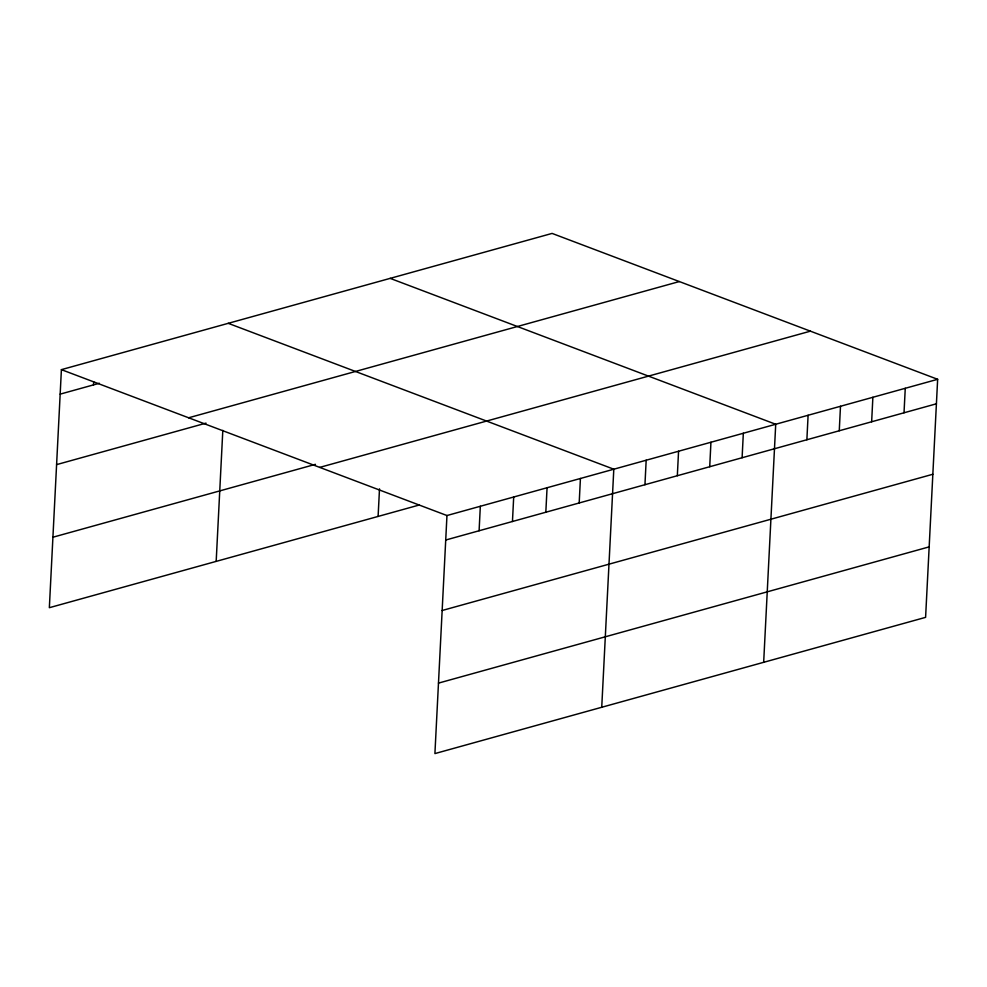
<?xml version="1.0" encoding="UTF-8"?>
<svg xmlns="http://www.w3.org/2000/svg" width="987" height="987" viewBox="0 0 987 987"><rect width="100%" height="100%" fill="white"/><g stroke="black" fill="none" stroke-linecap="round" stroke-linejoin="round"><path stroke-width="1.48" d="M937.65 379.304L446.963 515.535L434.909 753.587L925.596 617.356L937.65 379.304L552.091 233.413L61.404 369.644L49.35 607.696L419.327 504.986M93.531 384.881L93.691 381.809M216.178 561.381L222.815 430.394M378.107 516.423L379.502 488.849M479.09 530.759L480.336 506.269M512.45 521.494L513.696 497.004M545.823 512.228L547.069 487.738M579.184 502.963L580.43 478.473M601.737 707.272L613.803 469.207L228.244 323.329M644.943 484.716L646.177 460.226M677.329 475.722L678.562 451.232M709.715 466.728L710.948 442.238M742.101 457.734L743.334 433.244M763.667 662.314L775.72 424.262L390.173 278.371M806.872 439.758L808.106 415.268M839.258 430.764L840.492 406.274M871.644 421.77L872.878 397.28M904.018 412.776L905.264 388.286M60.17 394.134L99.342 383.264M188.64 417.785L679.327 281.554M56.604 464.618L206.024 423.127M52.916 537.224L315.433 464.334M319.726 467.394L810.413 331.163M445.717 540.025L936.404 403.794M442.151 610.497L932.838 474.266M438.475 683.115L929.162 546.872M61.404 369.644L446.963 515.535"/></g></svg>
